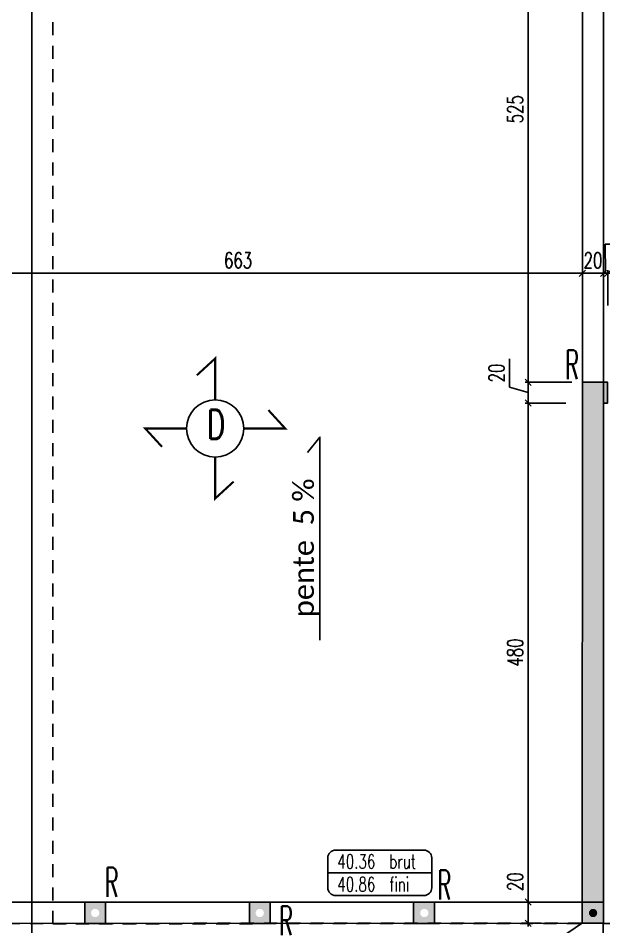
# Model space of a CAD drawing. Extents: x 307 to 786, y -197 to -94.
# Drawn here: x 398.34 to 403.97, y -182.12 to -173.38 of the extents above; entities that cross this region are included whole.
import ezdxf
from ezdxf.enums import TextEntityAlignment as Align

# ---------------------------------------------------------------- set-up
doc = ezdxf.new("R2010")
doc.units = 0
doc.header["$LTSCALE"] = 0.5
doc.header["$MEASUREMENT"] = 0
doc.linetypes.add('CACHE', pattern=[0.375, 0.25, -0.125])
doc.linetypes.add('DISCONTINU2', pattern=[0.375, 0.25, -0.125])
doc.layers.get('DEFPOINTS').update_dxf_attribs({"linetype": 'CONTINUOUS'})
for name, color, linetype in [('- TPFI plancher BA', 5, 'CONTINUOUS'), ('1_AJSA_techEP', 142, 'CONTINUOUS'), ('1_AJSA_vue2', 13, 'CONTINUOUS'), ('2_AJSA_txt50', 181, 'CONTINUOUS'), ('COTATION', 7, 'CONTINUOUS'), ('HABILLAGE', 7, 'CONTINUOUS'), ('MURS', 3, 'CONTINUOUS'), ('PLANCHER', 7, 'CONTINUOUS'), ('POCHAGE', 254, 'CONTINUOUS'), ('POTEAUX', 1, 'CONTINUOUS'), ('POUTRES', 2, 'CONTINUOUS'), ('REPERE-RAID', 4, 'CONTINUOUS')]:
    doc.layers.add(name, color=color, linetype=linetype)
doc.styles.add('CALIBRI', font='calibri.ttf')
doc.styles.add('ROMANS8', font='romans.shx', dxfattribs={"width": 0.7})
doc.styles.get("Standard").update_dxf_attribs({"font": 'txt.shx'})
doc.dimstyles.new('COT50 cm', dxfattribs={"dimtxt": 0.15, "dimasz": 0.06, "dimexe": 0.03, "dimexo": 0.1, "dimgap": 0.05, "dimtad": 1, "dimdec": 0, "dimlfac": 100, "dimzin": 0, "dimdsep": 46, "dimtxsty": 'ROMANS8', "dimblk1": 'OBLIQUE', "dimblk2": 'OBLIQUE', "dimsah": 1, "dimcen": 0.03, "dimdle": 0.03, "dimclrt": 1, "dimadec": 0, "dimazin": 0, "dimtfac": 1, "dimtdec": 0, "dimtmove": 0, "dimatfit": 3, "dimfxl": 1, "dimfxlon": 1, "dimtolj": 1, "dimtzin": 0, "dimlwd": -1, "dimlwe": -1, "dimarcsym": 0})

# ---------------------------------------------------------------- blocks, each defined once
blk = doc.blocks.new('139')
at = {"layer": 'HABILLAGE', "color": 7}
blk.add_line((-0.6647674193192543, 0), (0.6647674193192543, 0), dxfattribs=at)
at = {"layer": 'HABILLAGE'}
blk.add_lwpolyline([(-0.5647674193192529, -0.2909585148416696), (0.5647674193192636, -0.2909585148416696, 0.414213562373095), (0.6647674193192632, -0.1909585148416681), (0.6647674193192614, 0.1909585148416717, 0.414213562373095), (0.5647674193192618, 0.2909585148416731), (-0.5647674193192529, 0.2909585148416767, 0.4142135623730961), (-0.6647674193192525, 0.1909585148416753), (-0.6647674193192525, -0.1909585148416681, 0.414213562373095)], format="xyb", close=True, dxfattribs=at)
at = {"layer": 'HABILLAGE', "color": 1, "width": 0.7}
for s, p in [('brut', (0.1214602672022504, 0.05395632803437067)), ('fini', (0.1214602672022504, -0.2370021868072989))]:
    blk.add_text(s, height=0.18, dxfattribs=at).set_placement(p)
for tag, p in [('NIVBRUT', (-0.5425253203965941, 0.05395632803437067)), ('NIVFINI', (-0.5425253203965941, -0.2370021868072989))]:
    blk.add_attdef(tag, p, '', height=0.18, dxfattribs=at)
blk = doc.blocks.new('_Oblique')
at = {"layer": 'COTATION', "color": 0, "lineweight": -2}
blk.add_line((-0.5, -0.5), (0.5, 0.5), dxfattribs=at)
blk = doc.blocks.new('*D1196')
at = {"layer": 'COTATION', "color": 0, "transparency": 16777216}
for p, q in [((403.2448572107492, -181.8808585639716), (403.2448572107492, -181.5508585639716)), ((403.3715252724834, -181.8808585639716), (403.2148572107492, -181.8808585639716)), ((403.2448572107492, -182.1156401968184), (403.2448572107492, -181.8808585639716)), ((403.3715252724834, -182.0856401968184), (403.2148572107492, -182.0856401968184))]:
    blk.add_line(p, q, dxfattribs=at)
at = {"layer": 'DEFPOINTS', "color": 0, "transparency": 16777216}
for p in [(403.2448572107492, -181.8808585639716), (403.4715252724835, -181.8808585639716), (403.4715252724835, -182.0856401968184)]:
    blk.add_point(p, dxfattribs=at)
at = {"layer": 'COTATION', "color": 0, "transparency": 16777216, "xscale": 0.06, "yscale": 0.06, "zscale": 0.06}
for p, rotation in [((403.2448572107492, -181.8808585639716), 90), ((403.2448572107492, -182.0856401968184), 270)]:
    blk.add_blockref('_Oblique', p, dxfattribs=dict(at, rotation=rotation))
at = {"layer": 'COTATION', "color": 1, "transparency": 16777216, "insert": (403.1198572107492, -181.6858585639715), "char_height": 0.15, "attachment_point": 5, "rotation": 90, "style": 'ROMANS8'}
blk.add_mtext('\\A1;20', dxfattribs=at)
blk = doc.blocks.new('*D1197')
at = {"layer": 'COTATION', "color": 0, "transparency": 16777216}
for p, q in [((403.6088812242008, -177.0795014521345), (403.2148572107492, -177.0795014521345)), ((403.2448572107492, -181.9108585639716), (403.2448572107492, -177.0495014521345)), ((403.3715252724834, -181.8808585639716), (403.2148572107492, -181.8808585639716))]:
    blk.add_line(p, q, dxfattribs=at)
at = {"layer": 'DEFPOINTS', "color": 0, "transparency": 16777216}
for p in [(403.2448572107492, -177.0795014521345), (403.7088812242009, -177.0795014521345), (403.4715252724835, -181.8808585639716)]:
    blk.add_point(p, dxfattribs=at)
at = {"layer": 'COTATION', "color": 0, "transparency": 16777216, "xscale": 0.06, "yscale": 0.06, "zscale": 0.06}
for p, rotation in [((403.2448572107492, -177.0795014521345), 90), ((403.2448572107492, -181.8808585639716), 270)]:
    blk.add_blockref('_Oblique', p, dxfattribs=dict(at, rotation=rotation))
at = {"layer": 'COTATION', "color": 1, "transparency": 16777216, "insert": (403.1198572107492, -179.4801800080529), "char_height": 0.15, "attachment_point": 5, "rotation": 90, "style": 'ROMANS8'}
blk.add_mtext('\\A1;480', dxfattribs=at)
blk = doc.blocks.new('*D1198')
at = {"layer": 'COTATION', "color": 0, "transparency": 16777216}
for p, q in [((403.0648572107492, -176.9255014521295), (403.0648572107492, -176.6555014521295)), ((403.2448572107492, -177.1095014521345), (403.2448572107492, -176.8495014521245)), ((403.2448572107492, -176.9795014521295), (403.0648572107492, -176.9255014521295)), ((403.6665651948871, -176.8795014521245), (403.2148572107492, -176.8795014521245)), ((403.6088812242008, -177.0795014521345), (403.2148572107492, -177.0795014521345))]:
    blk.add_line(p, q, dxfattribs=at)
at = {"layer": 'DEFPOINTS', "color": 0, "transparency": 16777216}
for p in [(403.2448572107492, -176.8795014521245), (403.7665651948872, -176.8795014521245), (403.7088812242009, -177.0795014521345)]:
    blk.add_point(p, dxfattribs=at)
at = {"layer": 'COTATION', "color": 0, "transparency": 16777216, "xscale": 0.06, "yscale": 0.06, "zscale": 0.06}
for p, rotation in [((403.2448572107492, -176.8795014521245), 90), ((403.2448572107492, -177.0795014521345), 270)]:
    blk.add_blockref('_Oblique', p, dxfattribs=dict(at, rotation=rotation))
at = {"layer": 'COTATION', "color": 1, "transparency": 16777216, "insert": (402.9398572107492, -176.7905014521294), "char_height": 0.15, "attachment_point": 5, "rotation": 90, "style": 'ROMANS8'}
blk.add_mtext('\\A1;20', dxfattribs=at)
blk = doc.blocks.new('*D1199')
at = {"layer": 'COTATION', "color": 0, "transparency": 16777216}
for p, q in [((403.2448572107492, -176.9095014521245), (403.2448572107492, -171.5961835540025)), ((403.3496629990657, -171.6261835540025), (403.2148572107492, -171.6261835540025)), ((403.6665651948871, -176.8795014521245), (403.2148572107492, -176.8795014521245))]:
    blk.add_line(p, q, dxfattribs=at)
at = {"layer": 'DEFPOINTS', "color": 0, "transparency": 16777216}
for p in [(403.2448572107492, -171.6261835540025), (403.4496629990657, -171.6261835540025), (403.7665651948872, -176.8795014521245)]:
    blk.add_point(p, dxfattribs=at)
at = {"layer": 'COTATION', "color": 0, "transparency": 16777216, "xscale": 0.06, "yscale": 0.06, "zscale": 0.06}
for p, rotation in [((403.2448572107492, -171.6261835540025), 90), ((403.2448572107492, -176.8795014521245), 270)]:
    blk.add_blockref('_Oblique', p, dxfattribs=dict(at, rotation=rotation))
at = {"layer": 'COTATION', "color": 1, "transparency": 16777216, "insert": (403.1198572107492, -174.2528425030634), "char_height": 0.15, "attachment_point": 5, "rotation": 90, "style": 'ROMANS8'}
blk.add_mtext('\\A1;525', dxfattribs=at)
blk = doc.blocks.new('*D1291')
at = {"layer": 'COTATION', "color": 0, "transparency": 16777216}
for p, q in [((397.1399459278443, -175.7993174181523), (397.1399459278443, -175.8612913826358)), ((403.7669463965963, -176.1401122456576), (403.7669463965963, -175.8012913826358)), ((397.1099459278443, -175.8312913826358), (403.7969463965963, -175.8312913826358))]:
    blk.add_line(p, q, dxfattribs=at)
at = {"layer": 'DEFPOINTS', "color": 0, "transparency": 16777216}
for p in [(397.1399459278443, -175.6993174181523), (403.7669463965963, -175.8312913826358), (403.7669463965963, -176.2401122456576)]:
    blk.add_point(p, dxfattribs=at)
at = {"layer": 'COTATION', "color": 0, "transparency": 16777216, "xscale": 0.06, "yscale": 0.06, "zscale": 0.06, "rotation": 180}
blk.add_blockref('_Oblique', (397.1399459278443, -175.8312913826358), dxfattribs=at)
at = {"layer": 'COTATION', "color": 0, "transparency": 16777216, "xscale": 0.06, "yscale": 0.06, "zscale": 0.06}
blk.add_blockref('_Oblique', (403.7669463965963, -175.8312913826358), dxfattribs=at)
at = {"layer": 'COTATION', "color": 1, "transparency": 16777216, "insert": (400.4534461622203, -175.7062913826358), "char_height": 0.15, "attachment_point": 5, "style": 'ROMANS8'}
blk.add_mtext('\\A1;663', dxfattribs=at)
blk = doc.blocks.new('*D1292')
at = {"layer": 'COTATION', "color": 0, "transparency": 16777216}
for p, q in [((403.7669463965963, -176.1401122456576), (403.7669463965963, -175.8012913826358)), ((403.969640820573, -176.1401081517406), (403.969640820573, -175.8012913826358)), ((403.7369463965964, -175.8312913826358), (403.999640820573, -175.8312913826358))]:
    blk.add_line(p, q, dxfattribs=at)
at = {"layer": 'DEFPOINTS', "color": 0, "transparency": 16777216}
for p in [(403.969640820573, -175.8312913826358), (403.7669463965963, -176.2401122456576), (403.969640820573, -176.2401081517406)]:
    blk.add_point(p, dxfattribs=at)
at = {"layer": 'COTATION', "color": 0, "transparency": 16777216, "xscale": 0.06, "yscale": 0.06, "zscale": 0.06, "rotation": 180}
blk.add_blockref('_Oblique', (403.7669463965963, -175.8312913826358), dxfattribs=at)
at = {"layer": 'COTATION', "color": 0, "transparency": 16777216, "xscale": 0.06, "yscale": 0.06, "zscale": 0.06}
blk.add_blockref('_Oblique', (403.969640820573, -175.8312913826358), dxfattribs=at)
at = {"layer": 'COTATION', "color": 1, "transparency": 16777216, "insert": (403.8682861401952, -175.7062913826358), "char_height": 0.15, "attachment_point": 5, "style": 'ROMANS8'}
blk.add_mtext('\\A1;20', dxfattribs=at)
blk = doc.blocks.new('*D1293')
at = {"layer": 'COTATION', "color": 0, "transparency": 16777216}
for p, q in [((403.9899970958165, -175.8312913826358), (403.986966702979, -175.5522685653818)), ((403.986966702979, -175.5522685653818), (404.161966702979, -175.5522685653818)), ((403.969640820573, -176.1401081517406), (403.969640820573, -175.8012913826358)), ((404.01035337106, -176.1401036973129), (404.01035337106, -175.8012913826358)), ((403.969640820573, -175.8312913826358), (403.909640820573, -175.8312913826358)), ((403.969640820573, -175.8312913826358), (404.01035337106, -175.8312913826358)), ((403.969640820573, -175.8312913826358), (404.01035337106, -175.8312913826358)), ((404.01035337106, -175.8312913826358), (404.07035337106, -175.8312913826358))]:
    blk.add_line(p, q, dxfattribs=at)
at = {"layer": 'DEFPOINTS', "color": 0, "transparency": 16777216}
for p in [(404.01035337106, -175.8312913826358), (403.969640820573, -176.2401081517406), (404.01035337106, -176.2401036973129)]:
    blk.add_point(p, dxfattribs=at)
at = {"layer": 'COTATION', "color": 0, "transparency": 16777216, "xscale": 0.06, "yscale": 0.06, "zscale": 0.06}
blk.add_blockref('_Oblique', (403.969640820573, -175.8312913826358), dxfattribs=at)
at = {"layer": 'COTATION', "color": 0, "transparency": 16777216, "xscale": 0.06, "yscale": 0.06, "zscale": 0.06, "rotation": 180}
blk.add_blockref('_Oblique', (404.01035337106, -175.8312913826358), dxfattribs=at)
at = {"layer": 'COTATION', "color": 1, "transparency": 16777216, "insert": (404.0744667029791, -175.4272685653818), "char_height": 0.15, "attachment_point": 5, "style": 'ROMANS8'}
blk.add_mtext('\\A1;4', dxfattribs=at)

msp = doc.modelspace()

# ---------------------------------------------------------------- hatches: boundary and pattern name
at = {"layer": 'POCHAGE'}
h = msp.add_hatch(color=256, dxfattribs=at)
h.dxf.hatch_style = 1
h.paths.add_polyline_path([(403.7660997922737, -181.8808585639715), (403.9699579284616, -181.8808585639715), (403.9704233298266, -176.8795014521245), (403.7665651936388, -176.8795014521245)])
msp.add_hatch(color=251, dxfattribs=at).paths.add_polyline_path([(403.9695727423297, -177.0795014521345), (404.0095834140191, -177.0795014521345), (404.0095834140191, -176.8795014521344), (403.9695727423297, -176.8795014521344)])
h = msp.add_hatch(color=256, dxfattribs=at)
h.dxf.hatch_style = 1
h.paths.add_polyline_path([(398.9780668618597, -181.8808585639715), (398.9780668618597, -182.0857752844482), (399.1780668618597, -182.0857752844482), (399.1780668618597, -181.8808585639715)])
h.paths.add_polyline_path([(399.1180699983764, -181.9862649832407, -1), (399.0380699983763, -181.9862649832407, -1)], flags=16)
h = msp.add_hatch(color=256, dxfattribs=at)
h.dxf.hatch_style = 1
h.paths.add_polyline_path([(400.5619268681008, -181.8808585639715), (400.5619268681008, -182.0857284595441), (400.7619268681008, -182.0857284595441), (400.7619268681008, -181.8808585639715)])
h.paths.add_polyline_path([(400.7019300059544, -181.9862649832407, -1), (400.6219300059543, -181.9862649832407, -1)], flags=16)
h = msp.add_hatch(color=256, dxfattribs=at)
h.dxf.hatch_style = 1
h.paths.add_polyline_path([(402.3419477897009, -181.8808585639716), (402.1419477897009, -181.8808585639715), (402.1419477897009, -182.0856833496436), (402.3419477897009, -182.0856833496436)])
h.paths.add_polyline_path([(402.2857900132143, -181.9862649832407, -1), (402.2057900132143, -181.9862649832407, -1)], flags=16)
h = msp.add_hatch(color=256, dxfattribs=at)
h.dxf.hatch_style = 1
h.paths.add_polyline_path([(403.9699331882298, -181.8807680008329), (403.7656500284394, -181.8807682384751), (403.7656500284394, -182.0855930241471), (403.9699331882298, -182.0855927865049)])
edge = h.paths.add_edge_path(flags=16)
edge.add_arc((403.8694922519528, -181.9861746577443), 0.04000000000002046, 0, 360)
h = msp.add_hatch(color=256, dxfattribs=at)
h.dxf.hatch_style = 1
h.paths.add_polyline_path([(403.8296500209581, -181.9862649832407, 1), (403.9096500209582, -181.9862649832407, 1)])

# ---------------------------------------------------------------- linework, layer by layer
at = {"layer": '- TPFI plancher BA'}
msp.add_line((400.0400591708827, -184.6100169645388), (403.7665897443608, -182.0808585649215), dxfattribs=at)
at = {"layer": '1_AJSA_techEP'}
msp.add_lwpolyline([(403.9663403955421, -182.2859881585585), (405.5711558192447, -182.2859940226824), (405.5713034445873, -182.0859804664337), (403.9663394484373, -182.0859882315576)], close=True, dxfattribs=at)
at = {"layer": '1_AJSA_vue2', "linetype": 'CACHE'}
msp.add_lwpolyline([(380.3727620631482, -187.9115610675203, 0.006195569186622181), (398.2160481594771, -188.8551769443006), (403.9664653135739, -188.8573708995313), (403.9663374561953, -182.0855472981788), (398.6696482986749, -182.0910471669453), (398.6693291298249, -170.9926317018066), (397.1401795497624, -170.9906334288414)], format="xyb", dxfattribs=at)
at = {"layer": '1_AJSA_vue2'}
msp.add_lwpolyline([(403.766438155148, -186.2689792495443), (403.7663412365284, -182.2857703213753), (398.4696484005642, -182.2912701511218), (398.4693311050068, -171.1429827433244), (397.0696499946561, -171.1372592238208)], dxfattribs=at)
at = {"layer": '2_AJSA_txt50', "color": 1}
msp.add_lwpolyline([(401.2413577983284, -179.3625052962591), (401.2413577983284, -177.4070681755192), (401.1202243087196, -177.5552040067262)], dxfattribs=at)
at = {"layer": 'MURS'}
msp.add_line((403.9696500212083, -176.8795014521344), (403.7665651936388, -176.8795014521245), dxfattribs=at)
for points in [[(403.7665651936388, -176.8795014521245), (403.7660997922737, -181.8808585639715), (397.0699354765788, -181.8808585639715), (397.0699354765788, -176.8808586450245), (396.8899354765672, -176.8808586450245), (396.8899354765672, -181.8862649837375), (389.6098649078519, -181.8862649837378), (389.6098649078519, -179.6808592104147), (389.4298648916577, -179.6808579273464), (389.4298648916577, -181.8862649837377), (382.1727590590713, -181.8862649837377), (382.1730447543637, -174.6561266720805), (381.973044754352, -174.6561266720805), (381.973044754352, -179.6803511284709), (376.2944845659613, -179.6803511284709)], [(376.2944845659613, -179.8762649829908), (381.969644532665, -179.8762649828655), (381.9699354765673, -182.0862649835511), (403.9699388728139, -182.0856368599104), (403.9696500212083, -176.8795014521344)]]:
    msp.add_lwpolyline(points, dxfattribs=at)
at = {"layer": 'PLANCHER', "color": 1, "const_width": 0.02}
for points in [[(400.2332487628152, -177.048507415525), (400.2332487628148, -176.650426011548), (400.0560588997057, -176.8127170884474)], [(400.5089128507531, -177.3241715034623), (400.9069942547301, -177.3241715034619), (400.7447031778307, -177.1469816403528)], [(399.957584674878, -177.3241715034628), (399.559503270901, -177.3241715034632), (399.7217943478005, -177.5013613665724)], [(400.2332487628157, -177.5998355914001), (400.2332487628161, -177.9979169953771), (400.4104386259253, -177.8356259184776)]]:
    msp.add_lwpolyline(points, dxfattribs=at)
at = {"layer": 'PLANCHER', "color": 1}
msp.add_circle((400.2332487628155, -177.3241715034626), 0.2756640879375505, dxfattribs=at)
at = {"layer": 'POCHAGE', "color": 251}
msp.add_lwpolyline([(403.9695727423297, -177.0795014521345), (404.0095834140191, -177.0795014521345), (404.0095834140191, -176.8795014521344), (403.9695727423297, -176.8795014521344)], close=True, dxfattribs=at)
at = {"layer": 'POTEAUX'}
for points in [[(398.9780668618597, -182.0857752844482), (399.1780668618597, -182.0857752844482), (399.1780668618597, -181.8808585639715), (398.9780668618597, -181.8808585639715)], [(400.5619268681008, -182.0857284595441), (400.7619268681008, -182.0857284595441), (400.7619268681008, -181.8808585639715), (400.5619268681008, -181.8808585639715)], [(402.1419477897009, -182.0856833496436), (402.3419477897009, -182.0856833496436), (402.3419477897009, -181.8808585639715), (402.1419477897009, -181.8808585639715)], [(403.7660997870485, -182.0856398762478), (403.9699331918885, -182.0856396635593), (403.9699331971138, -181.880858351283), (403.7660997922737, -181.8808585639715)]]:
    msp.add_lwpolyline(points, close=True, dxfattribs=at)
at = {"layer": 'POUTRES'}
for p, q in [((403.7665651933967, -176.8795040540184), (403.7696972226462, -171.62615400911)), ((403.969650021209, -176.8795014631502), (403.9695744290497, -171.6262645355381))]:
    msp.add_line(p, q, dxfattribs=at)
at = {"layer": 'POUTRES', "linetype": 'DISCONTINU2'}
for p, q in [((397.5542046126448, -181.8808585639715), (403.7660997378803, -181.8808585639716)), ((397.5542104610527, -182.0856988012885), (403.7660997870485, -182.0856398762478))]:
    msp.add_line(p, q, dxfattribs=at)

# ---------------------------------------------------------------- block references
at = {"layer": 'HABILLAGE', "color": 1, "xscale": 0.7521624, "yscale": 0.7521624, "zscale": 0.7521624}
msp.add_blockref('139', (401.8167937250682, -181.5995968730973), dxfattribs=at).add_auto_attribs({'NIVBRUT': '40.36', 'NIVFINI': '40.86'})

# ---------------------------------------------------------------- texts
at = {"layer": '2_AJSA_txt50', "color": 1, "style": 'CALIBRI'}
msp.add_text('pente  5 %%%', height=0.2, rotation=90, dxfattribs=at).set_placement((401.1828413157674, -179.139954532937))
at = {"layer": 'PLANCHER', "color": 1, "width": 0.7}
msp.add_text('D', height=0.28, dxfattribs=at).set_placement((400.2410147665827, -177.285431891314), align=Align.MIDDLE)
at = {"layer": 'REPERE-RAID', "color": 4, "width": 0.519}
for p in [(403.602531803144, -176.8510721469661), (399.1714603823817, -181.8297124455444), (402.3729827494831, -181.8554637971753), (400.8482392259502, -182.2010578476077)]:
    msp.add_text('R', height=0.28, dxfattribs=at).set_placement(p)

# ---------------------------------------------------------------- dimensions: what is measured, and where the dimension line sits
at = {"layer": 'COTATION'}
for base, p1, p2, picture, middle in [((403.2448572107492, -171.6261835540025), (403.7665651948872, -176.8795014521245), (403.4496629990657, -171.6261835540025), '*D1199', (403.1198572107492, -174.2528425030634)), ((403.2448572107492, -176.8795014521245), (403.7088812242009, -177.0795014521345), (403.7665651948872, -176.8795014521245), '*D1198', (402.9398572107492, -176.8755014521294)), ((403.2448572107492, -177.0795014521345), (403.4715252724835, -181.8808585639716), (403.7088812242009, -177.0795014521345), '*D1197', (403.1198572107492, -179.4801800080529))]:
    dim = msp.add_linear_dim(base=base, p1=p1, p2=p2, angle=90, dimstyle='COT50 cm', override={"dimtmove": 1}, dxfattribs=at)
    dim.commit()
    dim.dimension.update_dxf_attribs({"geometry": picture, "text_midpoint": middle})
for base, p1, p2, picture, middle in [((404.01035337106, -175.8312913826358), (403.969640820573, -176.2401081517406), (404.01035337106, -176.2401036973129), '*D1293', (404.036966702979, -175.5522685653818)), ((403.969640820573, -175.8312913826358), (403.7669463965963, -176.2401122456576), (403.969640820573, -176.2401081517406), '*D1292', (403.8682861401952, -175.8312913826358))]:
    dim = msp.add_linear_dim(base=base, p1=p1, p2=p2, dimstyle='COT50 cm', override={"dimtmove": 1}, dxfattribs=at)
    dim.commit()
    dim.dimension.update_dxf_attribs({"geometry": picture, "text_midpoint": middle, "dimtype": 160})
dim = msp.add_linear_dim(base=(403.7669463965963, -175.8312913826358), p1=(397.1399459278443, -175.6993174181523), p2=(403.7669463965963, -176.2401122456576), dimstyle='COT50 cm', override={"dimtmove": 1}, dxfattribs=at)
dim.commit()
dim.dimension.update_dxf_attribs({"geometry": '*D1291', "text_midpoint": (400.4534461622203, -175.7062913826358)})
dim = msp.add_linear_dim(base=(403.2448572107492, -181.8808585639716), p1=(403.4715252724835, -182.0856401968184), p2=(403.4715252724835, -181.8808585639716), angle=90, dimstyle='COT50 cm', dxfattribs=at)
dim.commit()
dim.dimension.update_dxf_attribs({"geometry": '*D1196', "text_midpoint": (403.1198572107492, -181.6858585639715)})

doc.saveas('drawing.dxf')
